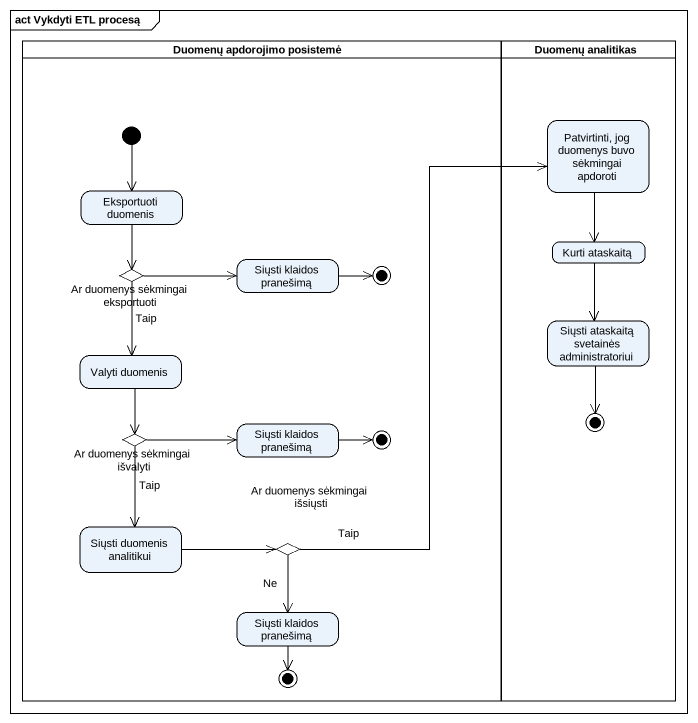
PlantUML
@startuml
mainframe act Vykdyti ETL procesą
hide empty description
state "Duomenų apdorojimo posistemė" as Duomenų_apdorojimo_posistemė <<partition>> {
  state "Eksportuoti duomenis" as Eksportuoti_duomenis
  state "Ar duomenys sėkmingai eksportuoti" as Ar_duomenys_sėkmingai <<choice>>
  state "Siųsti klaidos pranešimą" as Siųsti_klaidos_pranešimą
  state final1 <<end>>
  state "Valyti duomenis" as Valyti_duomenis
  state "Ar duomenys sėkmingai išvalyti" as Ar_duomenys_sėkmingai_2 <<choice>>
  state "Siųsti klaidos pranešimą" as Siųsti_klaidos_pranešimą_2
  state final2 <<end>>
  state "Siųsti duomenis analitikui" as Siųsti_duomenis_analitikui
  state "Ar duomenys sėkmingai išsiųsti" as Ar_duomenys_sėkmingai_3 <<choice>>
  state "Siųsti klaidos pranešimą" as Siųsti_klaidos_pranešimą_3
  state final4 <<end>>
  [*] --> Eksportuoti_duomenis
}
state "Duomenų analitikas" as Duomenų_analitikas <<partition>> {
  state "Patvirtinti, jog duomenys buvo sėkmingai apdoroti" as Patvirtinti_jog_duomenys
  state "Kurti ataskaitą" as Kurti_ataskaitą
  state "Siųsti ataskaitą svetainės administratoriui" as Siųsti_ataskaitą_svetainės
  Siųsti_ataskaitą_svetainės --> [*]
}
Patvirtinti_jog_duomenys --> Kurti_ataskaitą
Eksportuoti_duomenis --> Ar_duomenys_sėkmingai
Ar_duomenys_sėkmingai -right-> Siųsti_klaidos_pranešimą
Ar_duomenys_sėkmingai --> Valyti_duomenis : Taip
Siųsti_klaidos_pranešimą -right-> final1
Kurti_ataskaitą --> Siųsti_ataskaitą_svetainės
Valyti_duomenis --> Ar_duomenys_sėkmingai_2
Ar_duomenys_sėkmingai_2 -right-> Siųsti_klaidos_pranešimą_2
Ar_duomenys_sėkmingai_2 --> Siųsti_duomenis_analitikui : Taip
Siųsti_klaidos_pranešimą_2 -right-> final2
Siųsti_duomenis_analitikui -right-> Ar_duomenys_sėkmingai_3
Ar_duomenys_sėkmingai_3 -up-> Patvirtinti_jog_duomenys : Taip
Ar_duomenys_sėkmingai_3 --> Siųsti_klaidos_pranešimą_3 : Ne
Siųsti_klaidos_pranešimą_3 --> final4
@enduml
